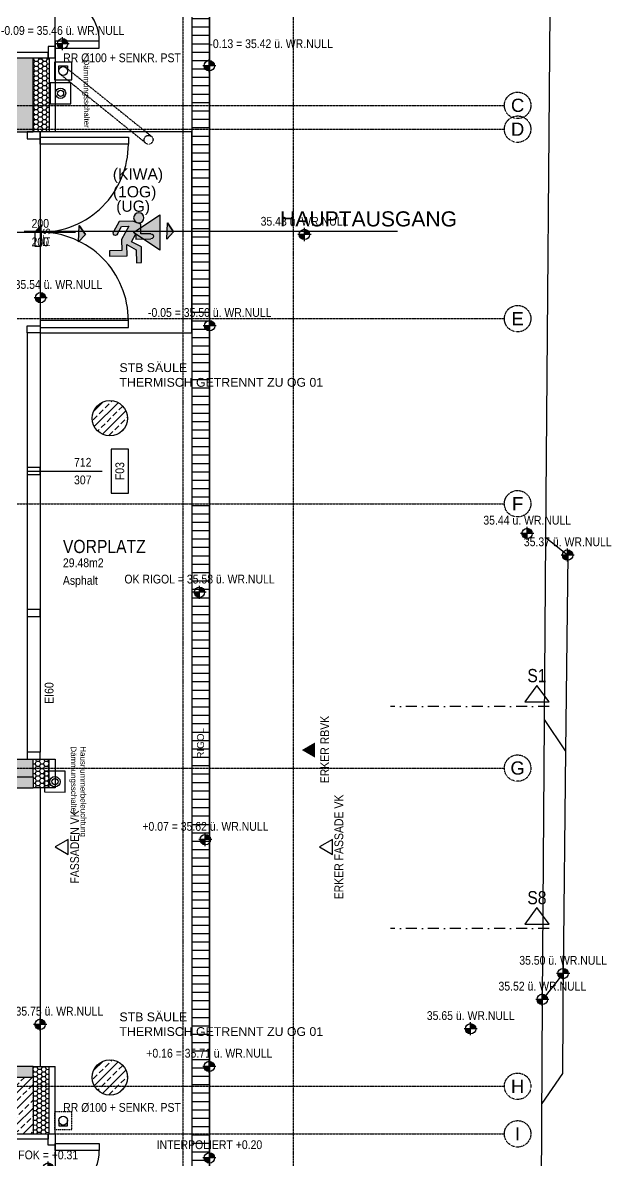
# Model space of a CAD drawing. Header units: millimetres. Extents: x -5498 to 144064, y 340 to 109563.
# Drawn here: x 59798 to 66480, y 35161 to 48069 of the extents above; entities that cross this region are included whole.
import ezdxf
from ezdxf.enums import TextEntityAlignment as Align

# ---------------------------------------------------------------- set-up
doc = ezdxf.new("R2010")
doc.units = ezdxf.units.MM
for name, pattern in [('DASHDOT', [1, 0.5, -0.25, 0, -0.25]), ('HIDDEN2', [0.1875, 0.125, -0.0625]), ('STRICHPUNKT', [1, 0.5, -0.25, 0, -0.25]), ('STRICHPUNKTX2', [2, 1, -0.5, 0, -0.5])]:
    doc.linetypes.add(name, pattern=pattern)
for name, color, linetype in [('00-TXT---------M0', 8, 'Continuous'), ('00_HLP-G00-LEG-M0', 6, 'Continuous'), ('01-ANS-G00-LEG-M0', 251, 'Continuous'), ('01-SCH-G00-LEG-M0', 251, 'STRICHPUNKTX2'), ('01-SYM-G00-Leg-M0', 251, 'Continuous'), ('01-TXT---------M0', 251, 'Continuous'), ('01-TXT---------PP', 1, 'Continuous'), ('01-TXT-G00-LEG-M0', 1, 'Continuous'), ('02-ABB-G00-LEG-M0', 251, 'Continuous'), ('02-AXO-G00-LEG-M0', 251, 'STRICHPUNKT'), ('02-FIL-G00-LEG-LILA', 251, 'Continuous'), ('02-FIL-G00-Leg-STB', 251, 'Continuous'), ('02-TWA-G00-LEG-M0', 251, 'Continuous'), ('02-WDA-G00-LEG-M0', 251, 'Continuous'), ('02-ZWA-G00-LEG-M0', 251, 'Continuous'), ('03-ANS-G00-LEG-M0', 251, 'Continuous'), ('03-HID-G00-LEG-M0', 251, 'HIDDEN2'), ('03-SYM-G00-LEG-M0', 251, 'Continuous'), ('04-TXT---------EP', 251, 'Continuous'), ('04-TXT-G00-Leg-M0', 251, 'Continuous'), ('04-TXT-G00-LEG-POS', 8, 'Continuous'), ('05-STO-G00-LEG-M0', 251, 'Continuous'), ('05-SYM---------M0', 251, 'Continuous'), ('05-SYM-G00-LEG-M0', 251, 'Continuous'), ('05-TXT---------PP', 8, 'Continuous'), ('05-TXT--------M0', 251, 'Continuous'), ('05-TXT-G00-LEG-M0', 251, 'Continuous'), ('06-SYM-G00-LEG-M0', 251, 'Continuous'), ('07-TXT---------M0', 251, 'Continuous'), ('09-SYM-G00-LEG-GEHSTEIG', 8, 'Continuous'), ('09-VER-G00-LEG-GRUNDSTÜCKSGRENZE', 251, 'Continuous'), ('0MP_E_Swst', 220, 'Continuous')]:
    doc.layers.add(name, color=color, linetype=linetype)
doc.layers.add('E_Rauchmelder', color=1, linetype='Continuous', true_color=0xfb0404)
doc.styles.add('ARIAL', font='arial.ttf', dxfattribs={"width": 0.85})
doc.styles.add('M&P_ARIAL', font='arial.ttf', dxfattribs={"height": 4})
doc.styles.get("Standard").update_dxf_attribs({"font": 'arial.ttf'})
pattern_1 = [(359.70755, (-20078.772, 18756.93), (47.764726, 27.252854), [31.75, -63.5]), (119.70755, (-20078.772, 18756.93), (-47.484027, 27.739039), [31.75, -63.5]), (59.70755, (-20078.772, 18756.93), (0.280699, 54.9918935), [-63.5, 31.75])]
pattern_2 = [(44.70755, (-20078.77, 18756.93), (-89.34302, 90.25976), []), (44.70755, (-19988.97, 18756.47), (-89.34302, 90.25976), [63.5, -31.75])]

# ---------------------------------------------------------------- blocks, each defined once
blk = doc.blocks.new('Türöffner')
at = {"linetype": 'ByBlock'}
blk.add_hatch(color=256, dxfattribs=at).paths.add_polyline_path([(-7.3, 18.5), (4.8, 18.5), (4.8, 33.4)])
for p, q in [((4.8, 33.4), (-7.3, 18.5)), ((4.8, 18.5), (4.8, 33.4))]:
    blk.add_line(p, q, dxfattribs=at)
blk.add_lwpolyline([(-7.3, -12.4), (-7.3, 18.5), (4.8, 18.5), (4.8, -12.4)], close=True, dxfattribs=at)
at = {"color": 130, "style": 'M&P_ARIAL'}
blk.add_attdef('BEZEICHUNG', text='', height=15, rotation=90, dxfattribs=at).set_placement((-7.3, 3.1), align=Align.BOTTOM_CENTER)
blk = doc.blocks.new('05-TXT')
at = {"layer": '05-TXT--------M0'}
blk.add_line((-0.4, 0), (0.4, 0), dxfattribs=at)
at = {"layer": '05-TXT--------M0', "color": 8, "style": 'ARIAL', "width": 0.85}
blk.add_attdef('BREITE', text='', height=0.1, dxfattribs=at).set_placement((0, 0.05), align=Align.CENTER)
blk.add_attdef('HÖHE', text='', height=0.1, rotation=360, dxfattribs=at).set_placement((0, -0.06), align=Align.TOP_CENTER)
blk = doc.blocks.new('03-rar')
blk.add_circle((0, 0), 0.05)
at = {"layer": '01-TXT---------M0', "color": 8, "style": 'ARIAL', "width": 0.85}
blk.add_attdef('RR', text='', height=0.1, dxfattribs=at).set_placement((0, 0.1), align=Align.CENTER)
blk = doc.blocks.new('04-TXT')
blk.add_line((0, 0), (0.853, 0))
at = {"layer": '04-TXT---------EP', "color": 8, "style": 'ARIAL', "width": 0.85}
blk.add_attdef('WIDTH', text='', height=0.1, dxfattribs=at).set_placement((0.632, 0.05), align=Align.CENTER)
blk.add_attdef('HEIGHT', text='', height=0.1, dxfattribs=at).set_placement((0.632, -0.05), align=Align.TOP_CENTER)
blk = doc.blocks.new('01-HK1')
for p, q in [((-0.001, -0.074), (-0.001, 0.074)), ((0.074, 0), (-0.075, 0))]:
    blk.add_line(p, q)
blk.add_circle((-0.001, 0), 0.0586)
for points in [[(-0.001, 0.059), (0.041, 0.041), (-0.001, 0)], [(-0.001, 0), (0.058, 0), (0.041, 0.041)], [(-0.059, 0), (-0.042, -0.041), (-0.001, 0)], [(-0.042, -0.041), (-0.001, -0.059), (-0.001, 0)]]:
    blk.add_solid(points)
at = {"layer": '01-TXT---------M0', "color": 8, "style": 'ARIAL', "width": 0.85}
blk.add_attdef('HEIGHT', text='', height=0.1, dxfattribs=at).set_placement((0, 0.2), align=Align.TOP_CENTER)
blk = doc.blocks.new('01-SQM')
at = {"layer": '01-TXT---------M0', "color": 1, "style": 'ARIAL', "width": 0.85}
blk.add_attdef('ROOM', (0, 0), '', height=0.15, dxfattribs=at)
blk.add_attdef('AREA', text='', height=0.1, dxfattribs=at).set_placement((0, -0.06), align=Align.TOP_LEFT)
at = {"layer": '01-TXT---------PP', "color": 1, "style": 'ARIAL', "width": 0.85}
blk.add_attdef('NR', text='', height=0.15, dxfattribs=at).set_placement((-0.117, 0), align=Align.RIGHT)
blk.add_attdef('FLOOR', text='', height=0.1, dxfattribs=at).set_placement((0, -0.26), align=Align.TOP_LEFT)
blk = doc.blocks.new('türachse&qualität')
at = {"layer": '05-SYM---------M0'}
blk.add_line((-0.4, 0), (-0.4, 0), dxfattribs=at)
at = {"layer": '05-TXT---------PP'}
blk.add_lwpolyline([(-0.5, -0.25), (-0.5, 0.25), (-0.7, 0.25), (-0.7, -0.25)], close=True, dxfattribs=at)
at = {"layer": '05-TXT---------PP', "color": 8, "style": 'ARIAL', "text_generation_flag": 6, "width": 0.85}
blk.add_attdef('POS.NR.', text='', height=0.1, rotation=270, dxfattribs=at).set_placement((-0.653, -0.011), align=Align.TOP_CENTER)
blk = doc.blocks.new('schnittführung')
at = {"color": 4, "linetype": 'DASHDOT', "ltscale": 0.25}
blk.add_line((0.237, -0.138), (0.237, 1.662), dxfattribs=at)
blk.add_line((0.237, -0.138), (0.237, 1.662), dxfattribs=at)
blk.add_line((0.237, -0.138), (0.237, 1.662), dxfattribs=at)
at = {"color": 4}
blk.add_lwpolyline([(0.187, 0.138), (0.187, -0.138), (0, 0)], close=True, dxfattribs=at)
at = {"layer": '07-TXT---------M0', "color": 9, "style": 'ARIAL', "text_generation_flag": 6, "width": 0.85}
blk.add_attdef('SCHNITT', text='', height=0.15, rotation=270, dxfattribs=at).set_placement((-0.037, 0), align=Align.CENTER)
blk = doc.blocks.new('01-hk4')
blk.add_lwpolyline([(0, 0, 0, 0.270625, 0), (0, 0.234375, 0.270625, 0.270625, 0)], format="xyseb")
at = {"layer": '00-TXT---------M0', "color": 8, "style": 'ARIAL', "width": 0.85}
blk.add_attdef('HEIGHT', text='', height=0.1, dxfattribs=at).set_placement((0, 0.35), align=Align.CENTER)
blk = doc.blocks.new('01-HK3')
blk.add_lwpolyline([(0, 0), (0.0423, 0.0732), (-0.0423, 0.0732)], close=True)
at = {"color": 0, "style": 'ARIAL', "width": 0.85}
blk.add_attdef('HEIGHT', text='', height=0.05, dxfattribs=at).set_placement((0, 0.35), align=Align.TOP_CENTER)
blk = doc.blocks.new('9809550')
at = {"color": 18, "lineweight": 30, "true_color": 0x000000}
for points in [[(423921.7, 99168.8), (423956.8, 99168.8), (423956.8, 99202.9), (423984.5, 99214.5), (424033.7, 99214.5), (424053.8, 99178.3)], [(424040.2, 99170.9), (424025.2, 99196.7), (423999.7, 99196.8), (424026.2, 99150.3), (424026.2, 99110.9), (424070.2, 99110.9), (424070.2, 99092.3), (424007.5, 99092.3), (424007.5, 99131.7), (423975, 99113.1), (423975, 99067), (423956.5, 99067), (423956.5, 99122.4), (423990.5, 99141.9), (423975.1, 99168.8), (423975.1, 99150.2), (423921.7, 99150.3)]]:
    blk.add_lwpolyline(points, dxfattribs=at)
blk.add_circle((423963.6, 99225.9), 18.1, dxfattribs=at)
for centre, radius, start, end in [((423921.7, 99159.5), 9.27, 89.9849, 270.0151), ((424047.8, 99173.1), 7.96, 195.7299, 41.4005)]:
    blk.add_arc(centre, radius, start, end, dxfattribs=at)
blk = doc.blocks.new('750298750')
h = blk.add_hatch(color=3)
h.paths.add_polyline_path([(426943.6, 99576.9), (426968.1, 99576.8), (426982.5, 99552, 1.25347), (426995.6, 99559.2), (426976.3, 99594), (426929, 99594), (426902.3, 99582.8), (426902.3, 99550), (426868.6, 99550, 1), (426868.6, 99532.2), (426919.9, 99532.1), (426919.9, 99550), (426934.8, 99524.1), (426902.1, 99505.4), (426902.1, 99452.1), (426919.8, 99452.1), (426919.8, 99496.4), (426951.1, 99514.3), (426951.1, 99476.4), (427011.4, 99476.4), (427011.4, 99494.3), (426969.1, 99494.3), (426969.1, 99532.2)])
h.paths.add_polyline_path([(426891.5, 99604.9, 1), (426926.3, 99604.9, 1)])
at = {"xscale": 0.9619413167778113, "yscale": 0.9619413167778113, "zscale": 0.9619413167778113}
blk.add_blockref('9809550', (19080.8, 4155.4), dxfattribs=at)
blk = doc.blocks.new('4444444')
at = {"lineweight": 30}
h = blk.add_hatch(color=100, dxfattribs=at)
h.dxf.hatch_style = 1
h.paths.add_polyline_path([(431811, 98429), (431736, 98430), (431807, 98326)])
h.paths.add_polyline_path([(431814, 98512), (431736, 98430), (431811, 98429)])
at = {"color": 102, "lineweight": 30, "true_color": 0x21de37}
blk.add_lwpolyline([(431736, 98430), (431807, 98326), (431736, 98430), (431814, 98512), (431807, 98326)], dxfattribs=at)

msp = doc.modelspace()

# ---------------------------------------------------------------- hatches: boundary and pattern name
at = {"layer": '01-ANS-G00-LEG-M0'}
h = msp.add_hatch(dxfattribs=at)
h.set_pattern_fill('ANSI31', color=256, scale=30, angle=422.0465, style=0)
h.set_pattern_definition([(360, (91754.27, -3508.61), (6e-09, 95.25), [])])
h.paths.add_polyline_path([(61917, 49471), (61717, 49471), (61717, 33711), (61917, 33711)])
at = {"layer": '01-TXT-G00-LEG-M0'}
msp.add_hatch(color=256, dxfattribs=at).paths.add_polyline_path([(61054, 45688), (61354, 45888), (61354, 45488)])
at = {"layer": '02-FIL-G00-LEG-LILA'}
h = msp.add_hatch(dxfattribs=at)
h.set_pattern_fill('HONEY', color=256, scale=10, angle=107.0465, style=0)
h.set_pattern_definition(pattern_1)
h.paths.add_polyline_path([(59917, 47671), (59917, 46831), (59997, 46831), (60097, 46831), (60097, 47671), (60087, 47671)])
h = msp.add_hatch(dxfattribs=at)
h.set_pattern_fill('HONEY', color=256, scale=10, angle=107.0465, style=0)
h.set_pattern_definition([(360, (-23245.73, -3508.606), (47.625, 27.4963), [31.75, -63.5]), (120, (-23245.73, -3508.606), (-47.624994, 27.49631), [31.75, -63.5]), (60, (-23245.73, -3508.606), (6e-06, 54.99261), [-63.5, 31.75])])
h.paths.add_polyline_path([(60097, 39711), (59997, 39711), (59917, 39711), (59917, 39511), (59917, 39386), (60097, 39386)])
h = msp.add_hatch(dxfattribs=at)
h.set_pattern_fill('HONEY', color=256, scale=10, angle=107.0465, style=0)
h.set_pattern_definition(pattern_1)
h.paths.add_polyline_path([(59917, 39511), (56917, 39511), (56917, 39386), (59917, 39386)])
h = msp.add_hatch(dxfattribs=at)
h.set_pattern_fill('HONEY', color=256, scale=10, angle=107.0465, style=0)
h.set_pattern_definition(pattern_1)
h.paths.add_polyline_path([(59917, 36226), (56917, 36226), (56917, 36101), (59917, 36101)])
h = msp.add_hatch(dxfattribs=at)
h.set_pattern_fill('HONEY', color=256, scale=10, angle=107.0465, style=0)
h.set_pattern_definition(pattern_1)
h.paths.add_polyline_path([(59917, 36226), (59917, 36101), (59917, 35461), (60087, 35461), (60097, 35461), (60097, 36226)])
at = {"layer": '02-FIL-G00-Leg-STB'}
h = msp.add_hatch(dxfattribs=at)
h.set_pattern_fill('ANSI33', color=256, scale=20, angle=107.0465, style=0)
h.set_pattern_definition(pattern_2)
h.paths.add_polyline_path([(57317, 51456), (49817, 51456), (49817, 51936), (49617, 51936), (49617, 46961), (49257, 46961), (49257, 46761), (49817, 46761), (49817, 47031), (54617, 47031), (54617, 47516), (56817, 47516), (56817, 47031), (59717, 47031), (59717, 46831), (59917, 46831), (59917, 47671), (59717, 47671), (59717, 47231), (57017, 47231), (57017, 47716), (54417, 47716), (54417, 47231), (49817, 47231), (49817, 51256), (57117, 51256), (57117, 49671), (59717, 49671), (59717, 49451), (59917, 49451), (59917, 49671), (61717, 49671), (61717, 50671), (61217, 50671), (61217, 50811), (61017, 50811), (61017, 50471), (61517, 50471), (61517, 49871), (57317, 49871)])
h = msp.add_hatch(dxfattribs=at)
h.set_pattern_fill('ANSI33', color=256, scale=20, angle=107.0465, style=0)
h.set_pattern_definition([(44.70755, (-20128.77, 18606.93), (-89.34302, 90.25976), []), (44.70755, (-20038.97, 18606.47), (-89.34302, 90.25976), [63.5, -31.75])])
edge = h.paths.add_edge_path()
edge.add_arc((60787, 43581), 200, 107.0465, 467.0465)
h = msp.add_hatch(dxfattribs=at)
h.set_pattern_fill('ANSI33', color=256, scale=20, angle=107.0465, style=0)
h.set_pattern_definition(pattern_2)
h.paths.add_polyline_path([(59917, 39711), (47087, 39711), (47017, 39711), (47017, 40211), (46817, 40211), (46817, 39511), (47087, 39511), (47087, 35561), (45227, 35561), (45227, 35361), (49617, 35361), (49617, 35561), (47287, 35561), (47287, 39511), (59917, 39511)])
h = msp.add_hatch(dxfattribs=at)
h.set_pattern_fill('ANSI33', color=256, scale=20, angle=107.0465, style=0)
h.set_pattern_definition([(44.70755, (-20128.77, 11126.93), (-89.34302, 90.25976), []), (44.70755, (-20038.97, 11126.47), (-89.34302, 90.25976), [63.5, -31.75])])
edge = h.paths.add_edge_path()
edge.add_arc((60787, 36101), 200, 107.0465, 467.0465)
h = msp.add_hatch(dxfattribs=at)
h.set_pattern_fill('ANSI33', color=256, scale=20, angle=107.0465, style=0)
h.set_pattern_definition(pattern_2)
h.paths.add_polyline_path([(59917, 36101), (56917, 36101), (56917, 36101), (56837, 36101), (49617, 36101), (49617, 35561), (49617, 35361), (49617, 35031), (49617, 35031), (49817, 35031), (49817, 35901), (59717, 35901), (59717, 35461), (59917, 35461)])

# ---------------------------------------------------------------- linework, layer by layer
at = {"color": 102, "lineweight": 30, "true_color": 0x21de37}
msp.add_lwpolyline([(59813, 45703), (64052, 45702)], dxfattribs=at)
at = {"layer": '01-ANS-G00-LEG-M0'}
for points in [[(61917, 49471), (61717, 49471), (61717, 33711), (61917, 33711)], [(59997, 44551), (61717, 44551), (61717, 46831), (59997, 46831)]]:
    msp.add_lwpolyline(points, close=True, dxfattribs=at)
for points in [[(60167, 47801), (60167, 49321)], [(60167, 35331), (60167, 33811)]]:
    msp.add_lwpolyline(points, dxfattribs=at)
at = {"layer": '01-TXT-G00-LEG-M0'}
msp.add_lwpolyline([(61054, 45688), (61354, 45888), (61354, 45888), (61354, 45488)], close=True, dxfattribs=at)
at = {"layer": '02-ABB-G00-LEG-M0'}
msp.add_lwpolyline([(65737, 42228), (65986, 42029), (65962, 39806)], dxfattribs=at)
at = {"layer": '02-AXO-G00-LEG-M0'}
for points in [[(61617, 58815), (61617, 23888)], [(62867, 58815), (62867, 23888)], [(31654, 47131), (65267, 47131)], [(31654, 46861), (65267, 46861)], [(31654, 44711), (65267, 44711)], [(31654, 42611), (65267, 42611)], [(31654, 39611), (65267, 39611)], [(31654, 36001), (65267, 36001)], [(31654, 35461), (65267, 35461)]]:
    msp.add_lwpolyline(points, dxfattribs=at)
for centre in [(65417, 47131), (65417, 46861), (65417, 44711), (65417, 42611), (65417, 39611), (65417, 36001), (65417, 35461)]:
    msp.add_circle(centre, 150, dxfattribs=at)
at = {"layer": '02-TWA-G00-LEG-M0'}
msp.add_line((47287, 39511), (59917, 39511), dxfattribs=at)
for points in [[(59717, 47231), (59717, 47671), (59917, 47671)], [(59917, 46831), (59917, 47671)], [(59717, 46831), (59917, 46831)], [(47087, 39711), (59917, 39711)], [(59917, 39511), (59917, 39711)], [(59917, 36101), (49617, 36101), (49617, 35561)], [(59917, 36101), (59917, 35461)], [(59717, 35901), (59717, 35461), (59917, 35461)]]:
    msp.add_lwpolyline(points, dxfattribs=at)
for centre in [(60787, 43581), (60787, 36101)]:
    msp.add_circle(centre, 200, dxfattribs=at)
at = {"layer": '02-WDA-G00-LEG-M0'}
for p, q in [((60097, 47671), (60097, 46831)), ((60097, 35461), (60097, 36226))]:
    msp.add_line(p, q, dxfattribs=at)
for points in [[(60097, 46831), (59997, 46831)], [(60097, 39386), (60097, 39711)]]:
    msp.add_lwpolyline(points, dxfattribs=at)
at = {"layer": '02-ZWA-G00-LEG-M0'}
for p, q in [((60167, 47801), (60167, 46831)), ((56917, 39386), (59917, 39386)), ((60167, 35461), (60167, 36226))]:
    msp.add_line(p, q, dxfattribs=at)
for points in [[(60167, 46831), (59997, 46831)], [(59997, 39711), (60167, 39711), (60167, 39386), (59917, 39386)], [(59917, 39511), (59917, 39386)], [(59917, 36226), (59917, 36226), (56917, 36226)], [(59917, 36101), (59917, 36226)], [(59917, 36226), (60167, 36226)]]:
    msp.add_lwpolyline(points, dxfattribs=at)
at = {"layer": '03-ANS-G00-LEG-M0'}
msp.add_lwpolyline([(60357, 47621), (60157, 47621), (60157, 47421), (60357, 47421), (60357, 47621)], dxfattribs=at)
at = {"layer": '03-HID-G00-LEG-M0'}
msp.add_lwpolyline([(60357, 35711), (60157, 35711), (60157, 35511), (60357, 35511), (60357, 35711)], dxfattribs=at)
at = {"layer": '03-SYM-G00-LEG-M0'}
for points in [[(60207, 47521), (60207, 47581), (60307, 47581), (60307, 47521)], [(60207, 35611), (60207, 35551), (60307, 35551), (60307, 35611)]]:
    msp.add_lwpolyline(points, dxfattribs=at)
at = {"layer": '03-SYM-G00-LEG-M0', "linetype": 'HIDDEN2', "ltscale": 0.5}
for points in [[(61258, 46780), (60288, 47560)], [(61196, 46702), (60226, 47482)]]:
    msp.add_lwpolyline(points, dxfattribs=at)
msp.add_circle((61227, 46741), 50, dxfattribs=at)
at = {"layer": '05-STO-G00-LEG-M0'}
for points in [[(60167, 47671), (60167, 47801), (60087, 47801), (60087, 47671)], [(60167, 47781), (60667, 47781), (60667, 47861), (60167, 47861)], [(60087, 47671), (60087, 47731), (59717, 47731), (59717, 47671), (60087, 47671)], [(59997, 46751), (59997, 46831), (59847, 46831), (59847, 46751)], [(59997, 46771), (60997, 46771), (60997, 46691), (59997, 46691)], [(59997, 44611), (60997, 44611), (60997, 44691), (59997, 44691)], [(59997, 44631), (59997, 44551), (59847, 44551), (59847, 44631)], [(59997, 42941), (59997, 43021), (59847, 43021), (59847, 42941)], [(59997, 41331), (59997, 41411), (59847, 41411), (59847, 41331)], [(59997, 39711), (59997, 39791), (59847, 39791), (59847, 39711)], [(60087, 35461), (60087, 35401), (59717, 35401), (59717, 35461), (60087, 35461)], [(60167, 35461), (60167, 35331), (60087, 35331), (60087, 35461)], [(60167, 35351), (60667, 35351), (60667, 35271), (60167, 35271)]]:
    msp.add_lwpolyline(points, close=True, dxfattribs=at)
at = {"layer": '05-SYM-G00-LEG-M0'}
for points in [[(59847, 44551), (59847, 39791)], [(59997, 44551), (59997, 39791)]]:
    msp.add_lwpolyline(points, dxfattribs=at)
for centre, radius, start, end in [((60167, 47861), 500, 360, 90.0029), ((59997, 46691), 1000, 269.9971, 0), ((59997, 44691), 1000, 360, 90.0029), ((60167, 35271), 500, 269.9971, 0)]:
    msp.add_arc(centre, radius, start, end, dxfattribs=at)
at = {"layer": '06-SYM-G00-LEG-M0'}
msp.add_lwpolyline([(59997, 39386), (59997, 36226)], dxfattribs=at)
msp.add_lwpolyline([(56917, 37807, 0, 0, 0), (59697, 37806, 100, 0, 0), (59997, 37806, 0, 0, 0)], format="xyseb", dxfattribs=at)
at = {"layer": '09-SYM-G00-LEG-GEHSTEIG'}
msp.add_lwpolyline([(64354, 21068), (64343, 26209, 0.186744), (65269, 26645, 0.224279), (65650, 27794), (65698, 36987), (65737, 42228), (65737, 42228), (65737, 42228), (65795, 49122), (65852, 57971), (65852, 57971), (65852, 57971), (65926, 71593), (65966, 77708)], format="xyb", dxfattribs=at)
for points in [[(65962, 39806), (65722, 40164)], [(65962, 39806), (65934, 37280), (65698, 36987)], [(65934, 37280), (65934, 37480), (65925, 36147), (65691, 35806)]]:
    msp.add_lwpolyline(points, dxfattribs=at)
at = {"layer": '09-VER-G00-LEG-GRUNDSTÜCKSGRENZE'}
msp.add_lwpolyline([(61917, 26338), (50754, 26465), (34259, 26669), (34351, 56613), (7433, 56562), (7303, 56562), (7386, 72730), (7395, 74642), (22389, 74759), (44752, 74814), (44634, 56632), (44768, 56633), (61917, 56665)], close=True, dxfattribs=at)
at = {"layer": 'E_Rauchmelder', "color": 85, "true_color": 0x58ba48}
for points in [[(60345, 47385), (60109, 47385), (60109, 47150), (60345, 47150)], [(60281, 39575), (60046, 39575), (60045, 39340), (60281, 39339)]]:
    msp.add_lwpolyline(points, close=True, dxfattribs=at)
for centre, radius in [((60227, 47268), 58.9), ((60227, 47268), 35.3), ((60163, 39457), 58.9), ((60163, 39457), 35.3)]:
    msp.add_circle(centre, radius, dxfattribs=at)

# ---------------------------------------------------------------- block references
at = {"color": 102, "lineweight": 30, "true_color": 0x21de37, "xscale": -3.32448401177543, "yscale": 3.32448401177543, "zscale": 3.32448401177543, "rotation": 1.16993279672824}
msp.add_blockref('750298750', (1486832, -256233), dxfattribs=at)
at = {"color": 102, "lineweight": 30, "true_color": 0x21de37, "rotation": 179.9910616337981}
for p in [(492262, 144027), (493262, 144057)]:
    msp.add_blockref('4444444', p, dxfattribs=at)
at = {"layer": '00_HLP-G00-LEG-M0', "xscale": 999.9999999999995, "yscale": 999.9999999999995, "zscale": 999.9999999999995, "rotation": 4.12714685051e-05}
msp.add_blockref('01-HK1', (61918, 35188), dxfattribs=at).add_auto_attribs({'HEIGHT': 'INTERPOLIERT +0.20'})
at = {"layer": '01-SCH-G00-LEG-M0'}
ref = msp.add_blockref('schnittführung', (65636, 40549), dxfattribs=dict(at, xscale=-999.9999999999995, yscale=999.9999999999995, zscale=999.9999999999995, rotation=89.99999998787754))
ref.add_attrib('SCHNITT', 'S1', dxfattribs={"layer": '07-TXT---------M0', "color": 9, "extrusion": (0, 0, -1), "height": 150, "rotation": 180, "style": 'ARIAL', "text_generation_flag": 4, "width": 0.85}).set_placement((-65636, 40586), align=Align.CENTER)
ref = msp.add_blockref('schnittführung', (65636, 38029), dxfattribs=dict(at, xscale=-999.9999999999995, yscale=999.9999999999995, zscale=999.9999999999995, rotation=89.99999998770625))
ref.add_attrib('SCHNITT', 'S8', dxfattribs={"layer": '07-TXT---------M0', "color": 9, "extrusion": (0, 0, -1), "height": 150, "rotation": 180, "style": 'ARIAL', "text_generation_flag": 4, "width": 0.85}).set_placement((-65636, 38066), align=Align.CENTER)
at = {"layer": '01-SYM-G00-Leg-M0', "xscale": 999.9999999999995, "yscale": 999.9999999999995, "zscale": 999.9999999999995}
for p, rotation, values in [((60251, 47831), 4.7217611e-09, {'HEIGHT': '-0.09 = 35.46 ü. WR.NULL'}), ((62997, 45666), 4.12714685051e-05, {'HEIGHT': '35.43 ü. WR.NULL'}), ((60001, 44949), 4.7217611e-09, {'HEIGHT': '-0.01 = 35.54 ü. WR.NULL'}), ((61921, 44631), 6.2365703e-09, {'HEIGHT': '-0.05 = 35.50 ü. WR.NULL'}), ((65526, 42274), 4.12714685051e-05, {'HEIGHT': '35.44 ü. WR.NULL'}), ((65986, 42029), 4.12714685051e-05, {'HEIGHT': '35.37 ü. WR.NULL'}), ((61805, 41606), 4.12714685051e-05, {'HEIGHT': 'OK RIGOL = 35.58 ü. WR.NULL'}), ((61872, 38800), 4.12714685051e-05, {'HEIGHT': '+0.07 = 35.62 ü. WR.NULL'}), ((65934, 37280), 4.12714685051e-05, {'HEIGHT': '35.50 ü. WR.NULL'}), ((65698, 36987), 4.12714685051e-05, {'HEIGHT': '35.52 ü. WR.NULL'}), ((59996, 36703), 4.12812051754e-05, {'HEIGHT': '+0.20 = 35.75 ü. WR.NULL'}), ((64884, 36653), 4.12714685051e-05, {'HEIGHT': '35.65 ü. WR.NULL'}), ((61917, 36226), 4.12812051754e-05, {'HEIGHT': '+0.16 = 35.71 ü. WR.NULL'}), ((60087, 35072), 4.12812051754e-05, {'HEIGHT': 'FOK = +0.31'})]:
    msp.add_blockref('01-HK1', p, dxfattribs=dict(at, rotation=rotation)).add_auto_attribs(values)
at = {"layer": '01-SYM-G00-Leg-M0'}
ref = msp.add_blockref('01-HK1', (61917, 47581), dxfattribs=dict(at, xscale=999.9999999999995, yscale=999.9999999999995, zscale=999.9999999999995, rotation=6.2365703e-09))
ref.add_attrib('HEIGHT', '-0.13 = 35.42 ü. WR.NULL', (61917, 47781), dxfattribs={"layer": '01-TXT---------M0', "color": 8, "height": 100, "rotation": 0, "style": 'ARIAL', "width": 0.85})
ref = msp.add_blockref('01-hk4', (62967, 39816), dxfattribs=dict(at, xscale=-640.0000004352165, yscale=640.0000004059355, zscale=640.0000004327273, rotation=269.9999921163156))
ref.add_attrib('HEIGHT', 'ERKER RBVK', dxfattribs={"layer": '00-TXT---------M0', "color": 8, "extrusion": (0, 0, -1), "height": 100, "rotation": 90, "style": 'ARIAL', "text_generation_flag": 4, "width": 0.85}).set_placement((-63177, 39822), align=Align.TOP_CENTER)
ref = msp.add_blockref('01-HK3', (63167, 38716), dxfattribs=dict(at, xscale=1999.999999999999, yscale=1999.999999999999, zscale=1999.999999999999, rotation=269.9999999925977))
ref.add_attrib('HEIGHT', 'ERKER FASSADE VK', dxfattribs={"layer": '0', "color": 0, "height": 100, "rotation": 270, "style": 'ARIAL', "text_generation_flag": 6, "width": 0.85}).set_placement((63467, 38716), align=Align.BOTTOM_CENTER)
ref = msp.add_blockref('01-HK3', (60167, 38716), dxfattribs=dict(at, xscale=1999.999999999999, yscale=1999.999999999999, zscale=1999.999999999999, rotation=269.9999999925977))
ref.add_attrib('HEIGHT', 'FASSADEN VK', dxfattribs={"layer": '0', "color": 0, "height": 100, "rotation": 270, "style": 'ARIAL', "text_generation_flag": 6, "width": 0.85}).set_placement((60467, 38716), align=Align.BOTTOM_CENTER)
at = {"layer": '01-TXT-G00-LEG-M0', "xscale": 999.9999999999995, "yscale": 999.9999999999995, "zscale": 999.9999999999995, "rotation": 359.9999999917097}
msp.add_blockref('01-SQM', (60254, 42051), dxfattribs=at).add_auto_attribs({'ROOM': 'VORPLATZ', 'AREA': '29.48m2', 'FLOOR': 'Asphalt'})
at = {"layer": '03-SYM-G00-LEG-M0'}
ref = msp.add_blockref('03-rar', (60257, 47521), dxfattribs=dict(at, xscale=999.9999999999995, yscale=999.9999999999995, zscale=999.9999999999995, rotation=359.9999999966134))
ref.add_attrib('RR', 'RR %%c100 + SENKR. PST', (60257, 47621), dxfattribs={"layer": '01-TXT---------M0', "color": 8, "height": 100, "rotation": 360, "style": 'ARIAL', "width": 0.85})
ref = msp.add_blockref('03-rar', (60257, 35611), dxfattribs=dict(at, xscale=999.9999999999995, yscale=999.9999999999995, zscale=999.9999999999995, rotation=359.9999999966134))
ref.add_attrib('RR', 'RR %%c100 + SENKR. PST', (60257, 35711), dxfattribs={"layer": '01-TXT---------M0', "color": 8, "height": 100, "rotation": 360, "style": 'ARIAL', "width": 0.85})
at = {"layer": '04-TXT-G00-Leg-M0', "xscale": 999.9999999999995, "yscale": 999.9999999999995, "zscale": 999.9999999999995, "rotation": 359.9999999610475}
msp.add_blockref('04-TXT', (59847, 42981), dxfattribs=at).add_auto_attribs({'WIDTH': '712', 'HEIGHT': '307'})
at = {"layer": '04-TXT-G00-LEG-POS'}
ref = msp.add_blockref('türachse&qualität', (60300, 42981), dxfattribs=dict(at, xscale=999.9999999999995, yscale=999.9999999999995, zscale=999.9999999999995, rotation=179.9999963448066))
ref.add_attrib('POS.NR.', 'F03', dxfattribs={"layer": '05-TXT---------PP', "color": 8, "height": 100, "rotation": 90, "style": 'ARIAL', "width": 0.85}).set_placement((60900, 42981), align=Align.MIDDLE_CENTER)
at = {"layer": '05-TXT-G00-LEG-M0', "xscale": 999.9999999999995, "yscale": 999.9999999999995, "zscale": 999.9999999999995, "rotation": 359.9999999917494}
msp.add_blockref('05-TXT', (59997, 45692), dxfattribs=at).add_auto_attribs({'BREITE': '200', 'HÖHE': '200'})
at = {"layer": '0MP_E_Swst'}
ref = msp.add_blockref('Türöffner', (59979, 45596), dxfattribs=dict(at, xscale=5.414900494286674, yscale=5.414900494286674, zscale=5.414900494286674, rotation=359.9046376163199))
ref.add_attrib('BEZEICHUNG', 'FTS', dxfattribs={"layer": '0', "color": 130, "height": 81.2, "rotation": 89.9046, "style": 'M&P_ARIAL'}).set_placement((60132, 45632), align=Align.BOTTOM_CENTER)

# ---------------------------------------------------------------- texts
at = {"color": 3, "lineweight": 30, "attachment_point": 1, "rotation": 359.9911}
for s, width, gutter_width, insert, char_height in [('(KIWA)', 26879.97, 635, (60820, 46416), 127), ('(1OG)', 26879.97, 635, (60822, 46215), 127), ('(UG)', 26879.97, 635, (60859, 46051), 127), ('HAUPTAUSGANG', 36297.7, 857, (62720, 45929), 171.45)]:
    msp.add_mtext_dynamic_manual_height_columns(s, width=width, gutter_width=gutter_width, heights=[0], dxfattribs=dict(at, insert=insert, char_height=char_height))
at = {"layer": '01-SYM-G00-Leg-M0'}
for s, insert, char_height, width, attachment_point, rotation in [('{\\fArial|b0|i0|c0|p34;STB SÄULE\\PTHERMISCH GETRENNT ZU OG 01}', (60896, 44205), 100, 2743.9, 1, 360), ('{\\fArial|b0|i0|c0|p34;RIGOL}', (61817, 39718), 80, 1349.1, 4, 90), ('{\\fArial|b0|i0|c0|p34;STB SÄULE\\PTHERMISCH GETRENNT ZU OG 01}', (60896, 36838), 100, 2743.9, 1, 360)]:
    msp.add_mtext(s, dxfattribs=dict(at, insert=insert, char_height=char_height, width=width, attachment_point=attachment_point, rotation=rotation))
at = {"layer": '02-AXO-G00-LEG-M0', "char_height": 150, "width": 303.3, "attachment_point": 5}
for s, insert, rotation in [('{\\fArial|b0|i0|c0|p34;C}', (65417, 47131), 0), ('{\\fArial|b0|i0|c0|p34;D}', (65417, 46861), 360), ('{\\fArial|b0|i0|c0|p34;E}', (65417, 44711), 360), ('{\\fArial|b0|i0|c0|p34;F}', (65417, 42611), 360), ('{\\fArial|b0|i0|c0|p34;G}', (65417, 39611), 360), ('{\\fArial|b0|i0|c0|p34;H}', (65417, 36001), 360), ('{\\fArial|b0|i0|c0|p34;I}', (65417, 35461), 360)]:
    msp.add_mtext(s, dxfattribs=dict(at, insert=insert, rotation=rotation))
at = {"layer": '05-TXT-G00-LEG-M0', "insert": (60047, 40463), "char_height": 100, "width": 700, "attachment_point": 2, "rotation": 90, "style": 'ARIAL'}
msp.add_mtext('EI60', dxfattribs=at)
at = {"layer": 'E_Rauchmelder', "color": 85, "true_color": 0x58ba48, "char_height": 64.28, "attachment_point": 1, "rotation": 270.2639}
for s, insert in [('^JDämmungsschalter', (60661, 47651)), ('Hausnummerbeleuchtung^JDämmungsschalter', (60515, 39858))]:
    msp.add_mtext_dynamic_manual_height_columns(s, width=64.28, gutter_width=321, heights=[0], dxfattribs=dict(at, insert=insert))

doc.saveas('drawing.dxf')
